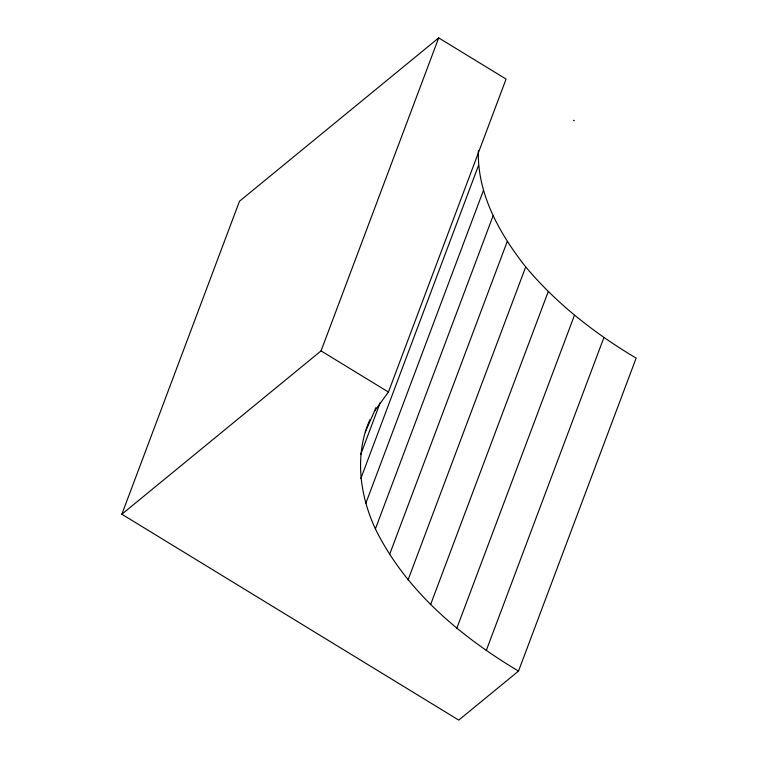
<?xml version="1.0" encoding="UTF-8"?>
<svg xmlns="http://www.w3.org/2000/svg" width="758" height="758" viewBox="0 0 758 758"><rect width="100%" height="100%" fill="white"/><g stroke="black" fill="none" stroke-linecap="round" stroke-linejoin="round"><path stroke-width="1.14" d="M478.374 150.747C477.142 194.029 499.683 233.881 525.711 266.911C556.599 303.778 594.935 333.624 636.151 358.108L518.51 671.095C460.409 636.379 405.738 590.672 375.399 528.923C359.671 495.069 354.346 454.724 369.838 419.809M518.51 671.095L458.742 720.1L121.849 514.227L239.49 201.24L438.702 37.9L506.079 79.078L388.437 392.066L374.575 411.016L365.271 431.975M121.849 514.227L321.051 350.888L438.702 37.9M374.575 411.016L375.816 407.7M360.656 454.611L380.203 402.631M360.827 478.563L478.478 165.576M365.763 503.464L483.414 190.476M375.399 528.923L493.041 215.935M389.574 554.534L507.216 241.546M408.069 579.898L525.711 266.911M430.591 604.619L548.233 291.631M456.79 628.306L574.431 315.319M486.248 650.582L603.889 337.594M573.455 120.247L574.327 120.778M321.051 350.888L388.437 392.066"/></g></svg>
